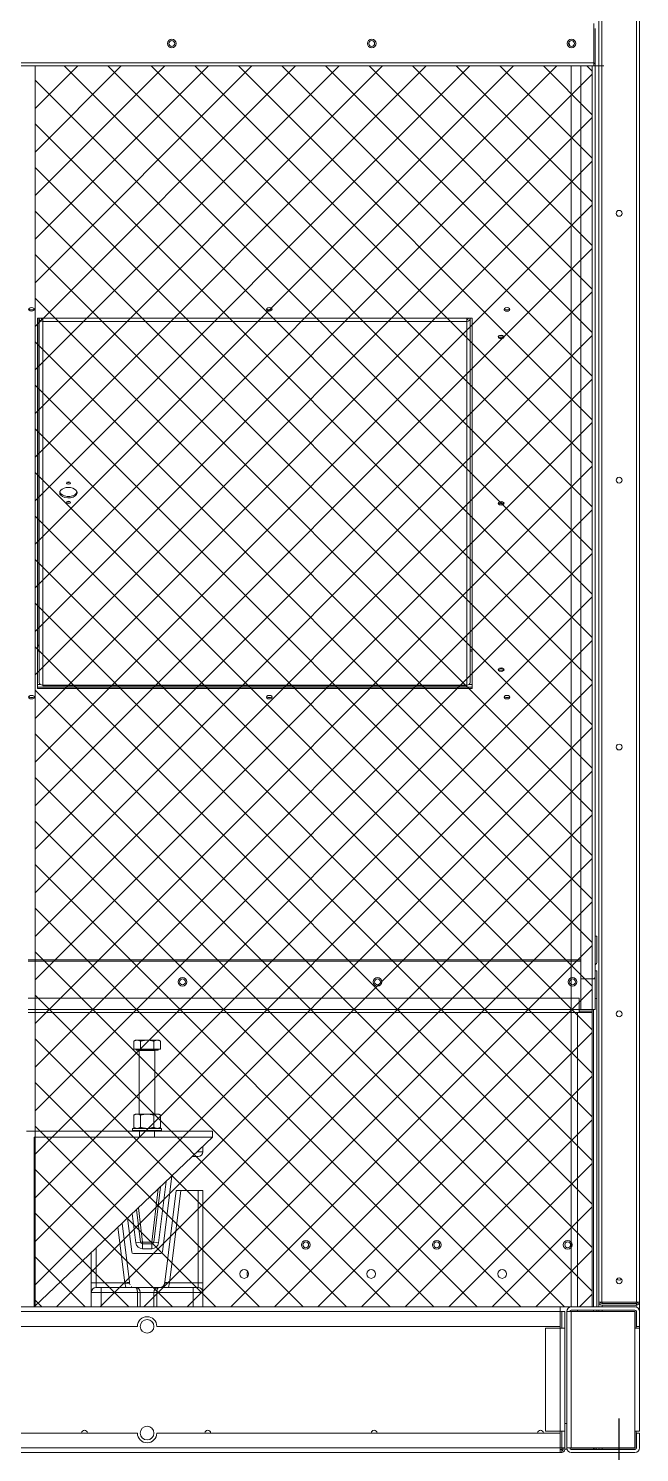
# Model space of a CAD drawing. Header units: millimetres. Extents: x 68455 to 97862, y 44247 to 65042.
# Drawn here: x 89606 to 90236, y 51829 to 53297 of the extents above; entities that cross this region are included whole.
import ezdxf

# ---------------------------------------------------------------- set-up
doc = ezdxf.new("R2010")
doc.units = ezdxf.units.MM
doc.linetypes.add('CENTERX2', pattern=[4, 2.5, -0.5, 0.5, -0.5])

# ---------------------------------------------------------------- blocks, each defined once
blk = doc.blocks.new('SJMO 125 _SIDE')
at = {"lineweight": 5}
h = blk.add_hatch(dxfattribs=at)
h.set_pattern_fill('ANSI37', scale=10)
h.set_pattern_definition([(45, (-527652.837, -381168.502), (-22.4506403, 22.4506403), []), (135, (-527652.837, -381168.502), (-22.4506403, -22.4506403), [])])
h.paths.add_polyline_path([(90187.3, 53258.4), (89613, 53258.4), (89613, 51979.4), (90187.3, 51979.4)])
at = {"color": 7, "lineweight": 20}
for p, q in [((90194, 54226.3), (90194, 51984.5)), ((90197.1, 54226.3), (90197.1, 51984.5)), ((90232.9, 51984.5), (90232.9, 54226.3)), ((90236, 51984.5), (90236, 54226.3)), ((88083.1, 53261.5), (90188.9, 53261.5)), ((88083.1, 53258.4), (90199.2, 53258.4)), ((90175.4, 53258.4), (90175.4, 52317.4)), ((90187.3, 53258.4), (90187.3, 52081)), ((90190.4, 52319.9), (90190.4, 53262.5)), ((88117.7, 51979.4), (90154.3, 51979.4)), ((88117.7, 51974.7), (90154.3, 51974.7)), ((89718.5, 51959.4), (88553.5, 51959.4)), ((88553.5, 51849.4), (89718.5, 51849.4)), ((90154.3, 51834.1), (88117.7, 51834.1)), ((90154.3, 51829.4), (88117.7, 51829.4))]:
    blk.add_line(p, q, dxfattribs=at)
at = {"color": 7, "lineweight": 20, "ltscale": 0.0225}
blk.add_line((90188.9, 53261.5), (90188.9, 53302), dxfattribs=at)
at = {"color": 7, "lineweight": 20, "ltscale": 0.018778}
blk.add_line((90190.4, 53296.9), (90190.4, 53263.1), dxfattribs=at)
at = {"color": 7, "lineweight": 20, "ltscale": 0.018973}
blk.add_line((90190.4, 53296.6), (90190.4, 53262.5), dxfattribs=at)
at = {"color": 7, "lineweight": 20, "ltscale": 0.001722}
for p, q in [((90188.9, 53258.4), (90188.9, 53261.5)), ((90190.4, 52317.4), (90187.3, 52317.4)), ((90173.8, 52285.8), (90173.8, 52282.7)), ((90190.4, 52285.8), (90187.3, 52285.8)), ((90197.1, 51984.5), (90194, 51984.5)), ((90232.9, 51984.5), (90236, 51984.5)), ((90155.9, 51832.5), (90155.9, 51829.4))]:
    blk.add_line(p, q, dxfattribs=at)
at = {"color": 7, "lineweight": 20, "ltscale": 3.6866e-05}
blk.add_line((90190.4, 53262.5), (90190.4, 53262.5), dxfattribs=at)
at = {"color": 7, "lineweight": 20, "ltscale": 0.248889}
for p, q in [((90063.4, 52998.4), (89615.4, 52998.4)), ((89615.4, 52618.1), (90063.4, 52618.1)), ((89615.4, 52616.8), (90063.4, 52616.8))]:
    blk.add_line(p, q, dxfattribs=at)
at = {"color": 7, "lineweight": 20, "ltscale": 0.211973}
for p, q in [((89615.4, 52616.8), (89615.4, 52998.4)), ((90063.4, 52998.4), (90063.4, 52616.8))]:
    blk.add_line(p, q, dxfattribs=at)
at = {"color": 7, "lineweight": 20, "ltscale": 0.209041}
blk.add_line((89615.4, 52998.4), (89615.4, 52622.1), dxfattribs=at)
at = {"color": 7, "lineweight": 20, "ltscale": 0.187062}
blk.add_line((89615.9, 52661.7), (89615.9, 52998.4), dxfattribs=at)
at = {"color": 7, "lineweight": 20, "ltscale": 0.00028598}
for p, q in [((89617.4, 52998.4), (89617.4, 52997.9)), ((89619.4, 52998.4), (89619.4, 52997.9)), ((90059.4, 52998.4), (90059.4, 52997.9)), ((90061.4, 52998.4), (90061.4, 52997.9))]:
    blk.add_line(p, q, dxfattribs=at)
at = {"color": 7, "lineweight": 20, "ltscale": 0.208295}
for p, q in [((89617.4, 52997.9), (89617.4, 52623)), ((89620.9, 52995.1), (89620.9, 52620.2)), ((90057.9, 52620.2), (90057.9, 52995.1)), ((90061.4, 52623), (90061.4, 52997.9))]:
    blk.add_line(p, q, dxfattribs=at)
at = {"color": 7, "lineweight": 20, "ltscale": 0.001839}
for p, q in [((89620.9, 52998.4), (89620.9, 52995.1)), ((90057.9, 52998.4), (90057.9, 52995.1))]:
    blk.add_line(p, q, dxfattribs=at)
at = {"color": 7, "lineweight": 20, "ltscale": 0.242778}
for p, q in [((90057.9, 52995.1), (89620.9, 52995.1)), ((89620.9, 52620.2), (90057.9, 52620.2)), ((89620.9, 52619.5), (90057.9, 52619.5))]:
    blk.add_line(p, q, dxfattribs=at)
at = {"color": 7, "lineweight": 20, "ltscale": 0.000951508}
blk.add_line((90057.9, 52996.7), (90057.9, 52998.4), dxfattribs=at)
at = {"color": 7, "lineweight": 20, "ltscale": 0.00027781}
blk.add_line((89615.9, 52661.7), (89615.4, 52661.7), dxfattribs=at)
at = {"color": 7, "lineweight": 20, "ltscale": 0.000959548}
blk.add_line((89617.2, 52661.2), (89615.4, 52661.2), dxfattribs=at)
at = {"color": 7, "lineweight": 20, "ltscale": 0.001111}
for p, q in [((89617.4, 52659.6), (89615.4, 52659.6)), ((89615.4, 52656.7), (89617.4, 52656.7)), ((89615.4, 52655.3), (89617.4, 52655.3)), ((90061.4, 52656.7), (90063.4, 52656.7)), ((90061.4, 52655.3), (90063.4, 52655.3)), ((90197.5, 51981.4), (90197.5, 51979.4)), ((90161, 51859.4), (90159, 51859.4)), ((90190, 51832.9), (90192, 51832.9))]:
    blk.add_line(p, q, dxfattribs=at)
at = {"color": 7, "lineweight": 20, "ltscale": 0.00172}
for p, q in [((89615.4, 52620.9), (89618.5, 52620.9)), ((90060.3, 52620.9), (90063.4, 52620.9))]:
    blk.add_line(p, q, dxfattribs=at)
at = {"color": 7, "lineweight": 20, "ltscale": 0.000391542}
for p, q in [((89620.9, 52619.5), (89620.9, 52620.2)), ((90057.9, 52619.5), (90057.9, 52620.2))]:
    blk.add_line(p, q, dxfattribs=at)
at = {"color": 7, "lineweight": 20, "ltscale": 0.000888889}
for p, q in [((90190.4, 52361.4), (90192, 52361.4)), ((90192, 52297.4), (90190.4, 52297.4)), ((90187.3, 52284.3), (90187.3, 52282.7)), ((90232.9, 51981.4), (90232.9, 51983)), ((90155.9, 51832.5), (90154.3, 51832.5))]:
    blk.add_line(p, q, dxfattribs=at)
at = {"color": 7, "lineweight": 20, "ltscale": 0.014722}
blk.add_line((90192, 52361.4), (90192, 52334.9), dxfattribs=at)
at = {"color": 7, "lineweight": 20, "ltscale": 0.316445}
for p, q in [((89605.8, 52337), (90175.4, 52337)), ((89605.8, 52335.8), (90175.4, 52335.8))]:
    blk.add_line(p, q, dxfattribs=at)
at = {"color": 7, "lineweight": 20, "ltscale": 0.009993}
blk.add_line((90190.4, 52335.8), (90190.4, 52317.8), dxfattribs=at)
at = {"color": 7, "lineweight": 20, "ltscale": 0.017557}
for p, q in [((90175.4, 52317.4), (90175.4, 52285.8)), ((90187.3, 52285.8), (90187.3, 52317.4)), ((90190.4, 52285.8), (90190.4, 52317.4))]:
    blk.add_line(p, q, dxfattribs=at)
at = {"color": 7, "lineweight": 20, "ltscale": 0.006611}
for p, q in [((90175.4, 52317.4), (90187.3, 52317.4)), ((90187.3, 52317.4), (90175.4, 52317.4)), ((90173.8, 52285.8), (90173.8, 52297.7)), ((90187.3, 52285.8), (90175.4, 52285.8))]:
    blk.add_line(p, q, dxfattribs=at)
at = {"color": 7, "lineweight": 20, "ltscale": 0.000171737}
blk.add_line((90188.8, 52317.4), (90188.8, 52317.7), dxfattribs=at)
at = {"color": 7, "lineweight": 20, "ltscale": 0.000772733}
blk.add_line((90190.4, 52317.8), (90189.1, 52317.8), dxfattribs=at)
at = {"color": 7, "lineweight": 20, "ltscale": 0.000888909}
blk.add_line((90192, 52325.9), (90190.4, 52325.9), dxfattribs=at)
at = {"color": 7, "lineweight": 20, "ltscale": 0.000148633}
blk.add_line((90190.4, 52319.9), (90190.4, 52319.6), dxfattribs=at)
at = {"color": 7, "lineweight": 20, "ltscale": 1.00808e-05}
blk.add_line((90190.4, 52319.6), (90190.4, 52319.6), dxfattribs=at)
at = {"color": 7, "lineweight": 20, "ltscale": 0.000227928}
blk.add_line((90190.4, 52317.8), (90190.4, 52317.4), dxfattribs=at)
at = {"color": 7, "lineweight": 20, "ltscale": 0.015833}
blk.add_line((90192, 52297.4), (90192, 52325.9), dxfattribs=at)
at = {"color": 7, "lineweight": 20, "ltscale": 0.315556}
for p, q in [((90173.8, 52297.7), (89605.8, 52297.7)), ((90173.8, 52285.8), (89605.8, 52285.8)), ((90173.8, 52282.7), (89605.8, 52282.7))]:
    blk.add_line(p, q, dxfattribs=at)
at = {"color": 7, "lineweight": 20, "ltscale": 0.176666}
blk.add_line((90192, 51979.4), (90192, 52297.4), dxfattribs=at)
at = {"color": 7, "lineweight": 20, "ltscale": 0.168514}
blk.add_line((90172, 52282.7), (90172, 51979.4), dxfattribs=at)
at = {"color": 7, "lineweight": 20, "ltscale": 0.0075}
for p, q in [((90187.3, 52285.8), (90173.8, 52285.8)), ((90173.8, 52284.3), (90187.3, 52284.3)), ((90187.3, 52282.7), (90173.8, 52282.7))]:
    blk.add_line(p, q, dxfattribs=at)
at = {"color": 7, "lineweight": 20, "ltscale": 0.000833333}
for p, q in [((90187.3, 52284.3), (90187.3, 52285.8)), ((90154.3, 51974.7), (90155.8, 51974.7)), ((90231.3, 51851.4), (90232.8, 51851.4)), ((90154.3, 51834.1), (90155.8, 51834.1)), ((90155.9, 51831), (90155.9, 51832.5)), ((90164.2, 51834.1), (90165.7, 51834.1)), ((90188.5, 51832.9), (90190, 51832.9)), ((90196, 51832.9), (90197.5, 51832.9))]:
    blk.add_line(p, q, dxfattribs=at)
at = {"color": 7, "lineweight": 20, "ltscale": 0.170236}
blk.add_line((90188.5, 51979.4), (90188.5, 52285.8), dxfattribs=at)
at = {"color": 7, "lineweight": 20, "ltscale": 0.001225}
for p, q in [((89716.6, 52254.4), (89714.7, 52253.3)), ((89740.5, 52254.4), (89742.4, 52253.3))]:
    blk.add_line(p, q, dxfattribs=at)
at = {"color": 7, "lineweight": 20, "ltscale": 0.004598}
for p, q in [((89714.7, 52245), (89714.7, 52253.3)), ((89721.6, 52245), (89721.6, 52253.3)), ((89735.5, 52245), (89735.5, 52253.3)), ((89742.4, 52245), (89742.4, 52253.3))]:
    blk.add_line(p, q, dxfattribs=at)
at = {"color": 7, "lineweight": 20, "ltscale": 0.003849}
for p, q in [((89714.7, 52245), (89721.6, 52245)), ((89735.5, 52245), (89742.4, 52245))]:
    blk.add_line(p, q, dxfattribs=at)
at = {"color": 7, "lineweight": 20, "ltscale": 0.012461}
blk.add_line((89716.6, 52254.4), (89739, 52254.4), dxfattribs=at)
at = {"color": 7, "lineweight": 20, "ltscale": 0.000444444}
for p, q in [((89717.3, 52244.2), (89717.3, 52245)), ((89739.8, 52244.2), (89739.8, 52245))]:
    blk.add_line(p, q, dxfattribs=at)
at = {"color": 7, "lineweight": 20, "ltscale": 0.006247}
for p, q in [((89728.5, 52244.2), (89717.3, 52244.2)), ((89739.8, 52244.2), (89728.5, 52244.2))]:
    blk.add_line(p, q, dxfattribs=at)
at = {"color": 7, "lineweight": 20, "ltscale": 0.004444}
for p, q in [((89728.5, 52243.6), (89720.5, 52243.6)), ((89736.5, 52243.6), (89728.5, 52243.6))]:
    blk.add_line(p, q, dxfattribs=at)
at = {"color": 7, "lineweight": 20, "ltscale": 0.036344}
for p, q in [((89720.5, 52243.6), (89720.5, 52178.2)), ((89736.5, 52243.6), (89736.5, 52178.2))]:
    blk.add_line(p, q, dxfattribs=at)
at = {"color": 7, "lineweight": 20, "ltscale": 0.007698}
blk.add_line((89721.6, 52245), (89735.5, 52245), dxfattribs=at)
at = {"color": 7, "lineweight": 20, "ltscale": 0.00081246}
blk.add_line((89739, 52254.4), (89740.5, 52254.4), dxfattribs=at)
at = {"color": 7, "lineweight": 20, "ltscale": 0.00121}
for p, q in [((89716.6, 52178.2), (89714.7, 52177.1)), ((89740.5, 52178.2), (89742.4, 52177.1)), ((89716.6, 52163.4), (89714.7, 52164.5)), ((89740.5, 52163.4), (89742.4, 52164.5))]:
    blk.add_line(p, q, dxfattribs=at)
at = {"color": 7, "lineweight": 20, "ltscale": 0.007012}
for p, q in [((89714.7, 52177.1), (89714.7, 52164.5)), ((89721.6, 52177.1), (89721.6, 52164.5)), ((89735.5, 52177.1), (89735.5, 52164.5)), ((89742.4, 52177.1), (89742.4, 52164.5))]:
    blk.add_line(p, q, dxfattribs=at)
at = {"color": 7, "lineweight": 20, "ltscale": 0.000814081}
blk.add_line((89716.6, 52178.2), (89718, 52178.2), dxfattribs=at)
at = {"color": 7, "lineweight": 20, "ltscale": 0.012486}
blk.add_line((89718, 52178.2), (89740.5, 52178.2), dxfattribs=at)
at = {"color": 0, "lineweight": 20}
for p, q in [((89796, 52160.4), (89604.3, 52160.4)), ((89796, 52154.4), (89796, 52160.4)), ((89676, 52154.4), (89612, 52154.4)), ((89612, 52154.4), (89612, 51979.4)), ((89796, 52154.4), (89612, 51979.4)), ((89796, 52154.4), (89781, 52154.4))]:
    blk.add_line(p, q, dxfattribs=at)
at = {"color": 7, "lineweight": 20, "ltscale": 0.008333}
for p, q in [((89713.5, 52163.4), (89728.5, 52163.4)), ((89713.5, 52161.3), (89728.5, 52161.3)), ((89728.5, 52163.4), (89743.5, 52163.4)), ((89728.5, 52161.3), (89743.5, 52161.3)), ((89671, 51979.4), (89671, 51994.4)), ((89681, 51979.4), (89681, 51994.4)), ((89718.5, 51979.4), (89718.5, 51994.4)), ((89721.5, 51979.4), (89721.5, 51994.4)), ((89735.5, 51979.4), (89735.5, 51994.4)), ((89738.5, 51979.4), (89738.5, 51994.4)), ((89776, 51979.4), (89776, 51994.4)), ((89786, 51979.4), (89786, 51994.4))]:
    blk.add_line(p, q, dxfattribs=at)
at = {"color": 7, "lineweight": 20, "ltscale": 0.001187}
for p, q in [((89713.5, 52163.4), (89713.5, 52161.3)), ((89743.5, 52163.4), (89743.5, 52161.3))]:
    blk.add_line(p, q, dxfattribs=at)
at = {"color": 7, "lineweight": 20, "ltscale": 0.000787795}
for p, q in [((89714.7, 52160.4), (89713.5, 52161.3)), ((89742.4, 52160.4), (89743.5, 52161.3))]:
    blk.add_line(p, q, dxfattribs=at)
at = {"color": 7, "lineweight": 20, "ltscale": 0.007708}
for p, q in [((89714.7, 52160.4), (89728.5, 52160.4)), ((89728.5, 52160.4), (89742.4, 52160.4))]:
    blk.add_line(p, q, dxfattribs=at)
at = {"color": 7, "lineweight": 20, "ltscale": 0.003333}
for p, q in [((89720.7, 52160.4), (89720.7, 52154.4)), ((89736.3, 52160.4), (89736.3, 52154.4))]:
    blk.add_line(p, q, dxfattribs=at)
at = {"color": 7, "lineweight": 20, "ltscale": 0.002778}
for p, q in [((89681, 52154.4), (89676, 52154.4)), ((89781, 52154.4), (89776, 52154.4)), ((89776, 52135.4), (89776, 52134.4)), ((89781, 52134.4), (89776, 52134.4)), ((89786, 52099.4), (89781, 52099.4)), ((89721.8, 52046.2), (89716.9, 52045.6)), ((89723.8, 52044.4), (89723.8, 52039.4)), ((89733.3, 52044.4), (89733.3, 52039.4)), ((89735.3, 52046.2), (89740.2, 52045.6)), ((89676, 52004.4), (89671, 52004.4)), ((89676, 51999.4), (89676, 52004.4)), ((89681, 51999.4), (89676, 51999.4)), ((89681, 51999.4), (89681, 51994.4)), ((89705.4, 52004.4), (89710.4, 52005)), ((89751.7, 52004.4), (89746.7, 52005)), ((89776, 51999.4), (89776, 51994.4)), ((89781, 51999.4), (89776, 51999.4)), ((89781, 52004.4), (89786, 52004.4)), ((89781, 52004.4), (89781, 51999.4))]:
    blk.add_line(p, q, dxfattribs=at)
at = {"color": 7, "lineweight": 20, "ltscale": 0.014295}
for p, q in [((89706.8, 52154.4), (89681, 52154.4)), ((89776, 52154.4), (89750.3, 52154.4))]:
    blk.add_line(p, q, dxfattribs=at)
at = {"color": 7, "lineweight": 20, "ltscale": 0.002205}
for p, q in [((89706.8, 52154.4), (89710.7, 52154.4)), ((89746.3, 52154.4), (89750.3, 52154.4))]:
    blk.add_line(p, q, dxfattribs=at)
at = {"color": 7, "lineweight": 20, "ltscale": 0.019777}
blk.add_line((89746.3, 52154.4), (89710.7, 52154.4), dxfattribs=at)
at = {"color": 7, "lineweight": 20, "ltscale": 0.005556}
for p, q in [((89786, 52144.9), (89786, 52139.4)), ((89786, 52139.4), (89780.3, 52139.4)), ((89681, 51994.4), (89671, 51994.4)), ((89786, 51994.4), (89776, 51994.4)), ((89786, 52004.4), (89786, 51994.4))]:
    blk.add_line(p, q, dxfattribs=at)
at = {"color": 7, "lineweight": 20, "ltscale": 0.008376}
blk.add_line((89776, 52134.4), (89775, 52134.4), dxfattribs=at)
at = {"color": 7, "lineweight": 20, "ltscale": 0.053282}
for p, q in [((89744.5, 52036.2), (89754.1, 52114.5)), ((89712.6, 52036.2), (89708.3, 52071))]:
    blk.add_line(p, q, dxfattribs=at)
at = {"color": 7, "lineweight": 20, "ltscale": 0.059604}
for p, q in [((89740, 52101.1), (89733.3, 52046.2)), ((89735.3, 52046.2), (89742.3, 52103.3)), ((89719.5, 52081.6), (89723.8, 52046.2)), ((89717.7, 52079.9), (89721.8, 52046.2))]:
    blk.add_line(p, q, dxfattribs=at)
at = {"color": 7, "lineweight": 20, "ltscale": 0.058129}
for p, q in [((89740.2, 52045.6), (89748, 52108.7)), ((89713.2, 52075.6), (89716.9, 52045.6))]:
    blk.add_line(p, q, dxfattribs=at)
at = {"color": 7, "lineweight": 20, "ltscale": 0.052833}
for p, q in [((89746.7, 52005), (89758.3, 52099.4)), ((89710.4, 52005), (89702.9, 52065.8))]:
    blk.add_line(p, q, dxfattribs=at)
at = {"color": 7, "lineweight": 20, "ltscale": 0.053174}
for p, q in [((89751.7, 52004.4), (89763.4, 52099.4)), ((89705.4, 52004.4), (89698.4, 52061.5))]:
    blk.add_line(p, q, dxfattribs=at)
at = {"color": 7, "lineweight": 20, "ltscale": 0.002799}
blk.add_line((89758.3, 52099.4), (89763.4, 52099.4), dxfattribs=at)
at = {"color": 7, "lineweight": 20, "ltscale": 0.009824}
blk.add_line((89781, 52099.4), (89763.4, 52099.4), dxfattribs=at)
at = {"color": 7, "lineweight": 20, "ltscale": 0.052778}
for p, q in [((89781, 52004.4), (89781, 52099.4)), ((89786, 52004.4), (89786, 52099.4)), ((89676, 52040.3), (89676, 52004.4)), ((89671, 52035.5), (89671, 52004.4))]:
    blk.add_line(p, q, dxfattribs=at)
at = {"color": 7, "lineweight": 20, "ltscale": 0.000975701}
for p, q in [((89723.8, 52046.2), (89723.8, 52044.4)), ((89733.3, 52046.2), (89733.3, 52044.4))]:
    blk.add_line(p, q, dxfattribs=at)
at = {"color": 7, "lineweight": 20, "ltscale": 0.005249}
for p, q in [((89723.8, 52046.2), (89733.3, 52046.2)), ((89733.3, 52044.4), (89723.8, 52044.4)), ((89733.3, 52039.4), (89723.8, 52039.4))]:
    blk.add_line(p, q, dxfattribs=at)
at = {"color": 7, "lineweight": 20, "ltscale": 0.015502}
blk.add_line((89742.5, 52034.4), (89714.6, 52034.4), dxfattribs=at)
at = {"color": 7, "lineweight": 20, "ltscale": 0.005554}
blk.add_line((89671, 51994.4), (89671, 52004.4), dxfattribs=at)
at = {"color": 7, "lineweight": 20, "ltscale": 0.016305}
for p, q in [((89676, 52004.4), (89705.4, 52004.4)), ((89751.7, 52004.4), (89781, 52004.4))]:
    blk.add_line(p, q, dxfattribs=at)
at = {"color": 7, "lineweight": 20, "ltscale": 0.019722}
for p, q in [((89681, 51999.4), (89716.5, 51999.4)), ((89776, 51999.4), (89740.5, 51999.4))]:
    blk.add_line(p, q, dxfattribs=at)
at = {"color": 7, "lineweight": 20, "ltscale": 0.020833}
for p, q in [((89681, 51994.4), (89718.5, 51994.4)), ((89776, 51994.4), (89738.5, 51994.4))]:
    blk.add_line(p, q, dxfattribs=at)
at = {"color": 7, "lineweight": 20, "ltscale": 0.00286}
for p, q in [((89705.4, 52004.4), (89706.6, 51999.4)), ((89751.7, 52004.4), (89750.5, 51999.4))]:
    blk.add_line(p, q, dxfattribs=at)
at = {"color": 7, "lineweight": 20, "ltscale": 0.002757}
blk.add_line((89710.5, 52003.8), (89705.5, 52003.8), dxfattribs=at)
at = {"color": 7, "lineweight": 20, "ltscale": 0.000682136}
for p, q in [((89710.4, 52005), (89710.5, 52003.8)), ((89746.7, 52005), (89746.6, 52003.8))]:
    blk.add_line(p, q, dxfattribs=at)
at = {"color": 7, "lineweight": 20, "ltscale": 3.09685e-05}
blk.add_line((89712.2, 52000.6), (89712.3, 52000.6), dxfattribs=at)
at = {"color": 7, "lineweight": 20, "ltscale": 7.47435e-06}
blk.add_line((89715.5, 51999.4), (89715.5, 51999.4), dxfattribs=at)
at = {"color": 7, "lineweight": 20, "ltscale": 0.013331}
blk.add_line((89740.5, 51999.4), (89716.5, 51999.4), dxfattribs=at)
at = {"color": 7, "lineweight": 20, "ltscale": 0.001667}
for p, q in [((89721.5, 51994.4), (89718.5, 51994.4)), ((89738.5, 51994.4), (89735.5, 51994.4))]:
    blk.add_line(p, q, dxfattribs=at)
at = {"color": 7, "lineweight": 20, "ltscale": 0.007778}
blk.add_line((89735.5, 51994.4), (89721.5, 51994.4), dxfattribs=at)
at = {"color": 7, "lineweight": 20, "ltscale": 0.002611}
for p, q in [((90154.3, 51974.7), (90154.3, 51979.4)), ((90165.7, 51974.7), (90161, 51974.7)), ((90154.3, 51957.4), (90159, 51957.4)), ((90236, 51957.4), (90231.3, 51957.4)), ((90154.3, 51851.4), (90159, 51851.4)), ((90236, 51851.4), (90231.3, 51851.4)), ((90154.3, 51834.1), (90154.3, 51829.4)), ((90165.7, 51834.1), (90161, 51834.1))]:
    blk.add_line(p, q, dxfattribs=at)
at = {"color": 7, "lineweight": 20, "ltscale": 0.036444}
for p, q in [((90231.3, 51979.4), (90165.7, 51979.4)), ((90231.3, 51976.2), (90165.7, 51976.2)), ((90231.3, 51974.7), (90165.7, 51974.7)), ((90165.7, 51834.1), (90231.3, 51834.1)), ((90231.3, 51834.1), (90165.7, 51834.1)), ((90231.3, 51832.6), (90165.7, 51832.6)), ((90231.3, 51829.4), (90165.7, 51829.4))]:
    blk.add_line(p, q, dxfattribs=at)
at = {"color": 7, "lineweight": 20, "ltscale": 0.002833}
for p, q in [((90194, 51984.5), (90194, 51979.4)), ((90194, 51979.4), (90194, 51984.5))]:
    blk.add_line(p, q, dxfattribs=at)
at = {"color": 7, "lineweight": 20, "ltscale": 0.019889}
for p, q in [((90232.9, 51984.5), (90197.1, 51984.5)), ((90197.1, 51983), (90232.9, 51983)), ((90197.1, 51981.4), (90232.9, 51981.4))]:
    blk.add_line(p, q, dxfattribs=at)
at = {"color": 7, "lineweight": 20, "ltscale": 0.000832888}
for p, q in [((90197.5, 51984.5), (90197.5, 51983)), ((90232.5, 51983), (90232.5, 51984.5))]:
    blk.add_line(p, q, dxfattribs=at)
at = {"color": 7, "lineweight": 20, "ltscale": 0.001198}
blk.add_line((90232.5, 51979.2), (90232.5, 51981.4), dxfattribs=at)
at = {"color": 7, "lineweight": 20, "ltscale": 0.005382}
blk.add_line((90236, 51974.8), (90236, 51984.5), dxfattribs=at)
at = {"color": 7, "lineweight": 20, "ltscale": 0.009611}
for p, q in [((90154.3, 51957.4), (90154.3, 51974.7)), ((90155.8, 51974.7), (90155.8, 51957.4)), ((90159, 51957.4), (90159, 51974.7)), ((90231.3, 51974.7), (90231.3, 51957.4)), ((90231.3, 51974.7), (90231.3, 51957.4)), ((90154.3, 51834.1), (90154.3, 51851.4)), ((90155.8, 51851.4), (90155.8, 51834.1)), ((90159, 51834.1), (90159, 51851.4)), ((90231.3, 51851.4), (90231.3, 51834.1)), ((90231.3, 51851.4), (90231.3, 51834.1))]:
    blk.add_line(p, q, dxfattribs=at)
at = {"color": 7, "lineweight": 20, "ltscale": 0.0085}
for p, q in [((90154.3, 51959.4), (90154.3, 51974.7)), ((90232.8, 51974.7), (90232.8, 51959.4)), ((90236, 51974.7), (90236, 51959.4)), ((90154.3, 51957.4), (90139, 51957.4)), ((90139, 51851.4), (90154.3, 51851.4)), ((90154.3, 51834.1), (90154.3, 51849.4)), ((90232.8, 51849.4), (90232.8, 51834.1)), ((90236, 51849.4), (90236, 51834.1))]:
    blk.add_line(p, q, dxfattribs=at)
at = {"color": 7, "lineweight": 20, "ltscale": 0.001778}
for p, q in [((90159, 51974.7), (90155.8, 51974.7)), ((90236, 51959.4), (90232.8, 51959.4)), ((90236, 51851.4), (90232.8, 51851.4)), ((90232.8, 51849.4), (90236, 51849.4)), ((90155.8, 51834.1), (90159, 51834.1))]:
    blk.add_line(p, q, dxfattribs=at)
at = {"color": 7, "lineweight": 20, "ltscale": 0.078111}
for p, q in [((90161, 51834.1), (90161, 51974.7)), ((90165.7, 51834.1), (90165.7, 51974.7))]:
    blk.add_line(p, q, dxfattribs=at)
at = {"color": 7, "lineweight": 20, "ltscale": 0.000834307}
for p, q in [((90172, 51976.2), (90172, 51974.7)), ((90188.5, 51974.7), (90188.5, 51976.2)), ((90192, 51974.7), (90192, 51976.2)), ((90194, 51974.7), (90194, 51976.2))]:
    blk.add_line(p, q, dxfattribs=at)
at = {"color": 7, "lineweight": 20, "ltscale": 0.000833331}
blk.add_line((90197.5, 51974.7), (90197.5, 51976.2), dxfattribs=at)
at = {"color": 7, "lineweight": 20, "ltscale": 0.010111}
for p, q in [((90232.5, 51975.6), (90232.5, 51957.4)), ((90232.5, 51851.4), (90232.5, 51833.2)), ((90232.5, 51851.4), (90232.5, 51833.2))]:
    blk.add_line(p, q, dxfattribs=at)
at = {"color": 7, "lineweight": 20, "ltscale": 0.231}
for p, q in [((90154.3, 51959.4), (89738.5, 51959.4)), ((89738.5, 51849.4), (90154.3, 51849.4))]:
    blk.add_line(p, q, dxfattribs=at)
at = {"color": 7, "lineweight": 20, "ltscale": 0.058889}
for p, q in [((90139, 51957.4), (90139, 51851.4)), ((90154.3, 51957.4), (90154.3, 51851.4)), ((90159, 51957.4), (90159, 51851.4)), ((90231.3, 51851.4), (90231.3, 51957.4)), ((90236, 51851.4), (90236, 51957.4)), ((90236, 51851.4), (90236, 51957.4))]:
    blk.add_line(p, q, dxfattribs=at)
at = {"color": 7, "lineweight": 20, "ltscale": 0.00111}
blk.add_line((90236, 51959.4), (90236, 51957.4), dxfattribs=at)
blk.add_line((90236, 51959.4), (90236, 51957.4), dxfattribs=at)
at = {"color": 1, "linetype": 'CENTERX2', "ltscale": 50}
blk.add_line((90215, 51784.4), (90215, 51864.4), dxfattribs=at)
at = {"color": 7, "lineweight": 20, "ltscale": 0.000889832}
blk.add_line((90155.9, 51834.1), (90155.9, 51832.5), dxfattribs=at)
at = {"color": 7, "lineweight": 20, "ltscale": 0.000888918}
blk.add_line((90155.9, 51832.5), (90155.9, 51834.1), dxfattribs=at)
at = {"color": 7, "lineweight": 20, "ltscale": 0.000833335}
blk.add_line((90155.9, 51832.9), (90157.4, 51832.9), dxfattribs=at)
at = {"color": 7, "lineweight": 20, "ltscale": 0.00088892}
blk.add_line((90157.4, 51834.1), (90157.4, 51832.5), dxfattribs=at)
at = {"color": 7, "lineweight": 20, "ltscale": 0.000888893}
for p, q in [((90159, 51834.1), (90159, 51832.5)), ((90155.9, 51829.4), (90154.3, 51829.4))]:
    blk.add_line(p, q, dxfattribs=at)
at = {"color": 7, "lineweight": 20, "ltscale": 0.001199}
blk.add_line((90159, 51832.9), (90161.2, 51832.9), dxfattribs=at)
at = {"color": 7, "lineweight": 20, "ltscale": 0.013167}
blk.add_line((90164.8, 51832.9), (90188.5, 51832.9), dxfattribs=at)
at = {"color": 7, "lineweight": 20, "ltscale": 0.000667661}
blk.add_line((90188.5, 51832.9), (90188.5, 51834.1), dxfattribs=at)
at = {"color": 7, "lineweight": 20, "ltscale": 0.000666669}
blk.add_line((90188.5, 51834.1), (90188.5, 51832.9), dxfattribs=at)
at = {"color": 7, "lineweight": 20, "ltscale": 0.000166667}
blk.add_line((90188.5, 51832.6), (90188.5, 51832.9), dxfattribs=at)
at = {"color": 7, "lineweight": 20, "ltscale": 0.00066667}
for p, q in [((90190, 51834.1), (90190, 51832.9)), ((90194, 51832.9), (90194, 51834.1))]:
    blk.add_line(p, q, dxfattribs=at)
at = {"color": 7, "lineweight": 20, "ltscale": 0.000667646}
blk.add_line((90192, 51832.9), (90192, 51834.1), dxfattribs=at)
at = {"color": 7, "lineweight": 20, "ltscale": 0.001944}
blk.add_line((90197.5, 51832.9), (90194, 51832.9), dxfattribs=at)
at = {"color": 7, "lineweight": 20, "ltscale": 0.000667644}
blk.add_line((90197.5, 51832.9), (90197.5, 51834.1), dxfattribs=at)
at = {"color": 7, "lineweight": 20, "ltscale": 0.019278}
for p, q in [((90232.2, 51832.9), (90197.5, 51832.9)), ((90197.5, 51832.9), (90232.2, 51832.9))]:
    blk.add_line(p, q, dxfattribs=at)
at = {"color": 0, "lineweight": 20}
for points in [[(88083.1, 53258.4), (90165.7, 53258.4), (90165.7, 51979.4), (88083.1, 51979.4)], [(89613, 53258.4), (90187.3, 53258.4), (90187.3, 51979.4), (89613, 51979.4)]]:
    blk.add_lwpolyline(points, close=True, dxfattribs=at)
at = {"color": 7, "lineweight": 20}
for centre, radius in [((89754, 53281.4), 4.5), ((89960, 53281.4), 4.5), ((90166, 53281.4), 4.5), ((89754, 53281.4), 3), ((89960, 53281.4), 3), ((90166, 53281.4), 3), ((90215, 53106.4), 3), ((90215, 52831.4), 3), ((90215, 52556.4), 3), ((89765, 52314.4), 4.5), ((89765, 52314.4), 3), ((89966, 52314.4), 4.5), ((89966, 52314.4), 3), ((90167, 52314.4), 4.5), ((90167, 52314.4), 3), ((90215, 52281.4), 3), ((89892, 52043.4), 4.5), ((89892, 52043.4), 3), ((90027, 52043.4), 4.5), ((90027, 52043.4), 3), ((90162, 52043.4), 4.5), ((90162, 52043.4), 3), ((89828.5, 52013.4), 4.5), ((89959.5, 52013.4), 4.5), ((90094.5, 52013.4), 4.5), ((90215, 52006.4), 3), ((89728.5, 51959.4), 7), ((89728.5, 51849.4), 7)]:
    blk.add_circle(centre, radius, dxfattribs=at)
for centre, radius, start, end in [((90187.3, 53263.1), 3.1, 301.0729, 0), ((90188.5, 52334.9), 3.5, 302.8783, 0), ((89719.9, 52243.6), 0.6, 0, 90), ((89737.1, 52243.6), 0.6, 90, 180), ((90188.5, 52144.9), 3.5, 359.8264, 0), ((89781, 52139.4), 5, 270, 0), ((89723.8, 52046.4), 7, 187, 270), ((89723.8, 52046.4), 2, 187, 270), ((89733.3, 52046.4), 2, 270, 353), ((89733.3, 52046.4), 7, 270, 353), ((89714.6, 52036.4), 2, 187, 270), ((89742.5, 52036.4), 2, 270, 353), ((90188.5, 52025.9), 3.5, 0, 1.1055), ((89834.5, 52013.4), 3, 133.4326, 226.5674), ((89676, 51994.4), 5, 90, 180), ((89715.4, 52004.4), 4.97, 189.5376, 207.8079), ((89715.5, 52004.6), 5.19, 266.0466, 269.6153), ((89716.5, 51994.4), 5, 0, 90), ((89740.5, 51994.4), 5, 90, 180), ((89741.6, 52004.4), 5, 270.1925, 332.2505), ((89741.6, 52004.4), 4.97, 332.1984, 350.4499), ((89741.5, 52004.4), 5.08, 332.5082, 341.5499), ((89741.6, 52004.4), 5, 341.2438, 352.9996), ((89781, 51994.4), 5, 0, 90), ((90215, 52009.9), 3, 215.6858, 324.3185), ((90165.7, 51974.7), 4.7, 90, 180), ((90188.5, 51990.9), 3.5, 359.6762, 0), ((90197.1, 51984.5), 3.1, 180, 270), ((90197.1, 51984.5), 1.5, 180, 270), ((90231.3, 51974.7), 4.7, 0, 90), ((90232.9, 51984.5), 3.1, 270, 0), ((90232.9, 51984.5), 1.5, 270, 0), ((89728.5, 51959.4), 10, 0, 180), ((90165.7, 51974.7), 1.5, 90, 180), ((90231.3, 51974.7), 1.5, 0, 90), ((89664, 51849.4), 3, 0.001, 179.999), ((89728.5, 51849.4), 10, 180, 0), ((89791, 51849.4), 3, 0.0018, 179.9982), ((89962.5, 51849.4), 3, 0.0014, 179.9986), ((90134, 51849.4), 3, 0.001, 179.9989), ((90155.9, 51832.5), 1.5, 270, 0), ((90155.9, 51832.5), 3.1, 270, 0), ((90165.7, 51834.1), 4.7, 180, 270), ((90165.7, 51834.1), 1.5, 180, 270), ((90197.5, 51832.9), 3.5, 180, 184.9171), ((90197.5, 51832.9), 1.5, 180, 191.537), ((90231.3, 51834.1), 1.5, 270, 0), ((90231.3, 51834.1), 4.7, 270, 0), ((89685.9, 51832.5), 3.1, 270, 270.342), ((89695.7, 51834.1), 4.7, 269.7193, 270), ((89761.3, 51834.1), 4.7, 270, 270.2807), ((89771.1, 51832.5), 3.1, 269.658, 270), ((90197.5, 51832.9), 3.5, 269.0987, 270)]:
    blk.add_arc(centre, radius, start, end, dxfattribs=at)
for centre, major_axis, ratio, start_param, end_param in [((90187.3, 53296.6), (3.1, 0), 0.798636, 6.283185, 6.304947), ((90160.9, 53280.9), (3, 0), 0.601815, 0.000029, 0.747194), ((90160.9, 53282.2), (3, 0), 0.601815, 5.503559, 5.92147), ((90160.9, 53280.9), (3, 0), 0.601815, 5.687848, 6.283214), ((90187.3, 53262.5), (3.1, 0), 0.798636, 5.254714, 6.283185), ((89609.4, 53007.4), (3, 0), 0.601815, 0.000029, 3.141622), ((89609.4, 53007.4), (3, 0), 0.601815, 3.141622, 5.212389), ((89609.4, 53008.7), (3, 0), 0.601815, 3.503307, 5.212389), ((89609.4, 53008.7), (3, 0), 0.601815, 5.212389, 5.92147), ((89609.4, 53007.4), (3, 0), 0.601815, 5.212389, 6.283214), ((89854.4, 53007.4), (3, 0), 0.601815, 0.000029, 3.141622), ((89854.4, 53007.4), (3, 0), 0.601815, 3.141622, 5.212389), ((89854.4, 53008.7), (3, 0), 0.601815, 3.503307, 5.212389), ((89854.4, 53008.7), (3, 0), 0.601815, 5.212389, 5.92147), ((89854.4, 53007.4), (3, 0), 0.601815, 5.212389, 6.283214), ((90099.4, 53007.4), (3, 0), 0.601815, 2.070796, 3.141622), ((90099.4, 53007.4), (3, 0), 0.601815, 3.141622, 6.283214), ((90099.4, 53008.7), (3, 0), 0.601815, 3.503307, 5.92147), ((90099.4, 53007.4), (3, 0), 0.601815, 0.000029, 2.070796), ((89620.9, 52997.9), (-3.5, 0), 0.798636, 6.283185, 7.853982), ((89620.9, 52997.9), (-1.5, 0), 0.798636, 6.283185, 7.853982), ((90057.9, 52997.9), (1.5, 0), 0.798636, 4.712389, 6.283185), ((90057.9, 52997.9), (3.5, 0), 0.798636, 4.712389, 6.283185), ((90093.4, 52979.1), (3, 0), 0.601815, 2.070796, 3.141622), ((90093.4, 52979.1), (3, 0), 0.601815, 3.141622, 6.283214), ((90093.4, 52980.4), (3, 0), 0.601815, 3.503307, 5.92147), ((90093.4, 52980.4), (-3, 0), 0.601815, 0.361715, 1.070796), ((90093.4, 52982), (-3, 0), 0.601815, 0.921032, 1.070796), ((90093.4, 52979.1), (3, 0), 0.601815, 0.000029, 2.070796), ((90093.4, 52982), (-3, 0), 0.601815, 1.070796, 2.22056), ((90093.4, 52980.4), (-3, 0), 0.601815, 1.070796, 2.779878), ((89647.4, 52818.5), (9, 0), 0.601815, 0.000029, 3.141622), ((89647.4, 52818.5), (9, 0), 0.601815, 3.141622, 3.641593), ((89647.4, 52820.1), (9, 0), 0.601815, 3.289581, 3.641593), ((89647.4, 52820.1), (9, 0), 0.601815, 3.641593, 6.135196), ((89647.4, 52818.5), (9, 0), 0.601815, 3.641593, 6.283214), ((89647.4, 52828.4), (2, 0), 0.601815, 0, 3.141593), ((89647.4, 52828.4), (2, 0), 0.601815, 3.141593, 6.283185), ((89647.4, 52830), (2, 0), 0.601815, 3.867109, 5.557669), ((89647.4, 52808.5), (2, 0), 0.601815, 0, 3.141593), ((89647.4, 52808.5), (2, 0), 0.601815, 3.141593, 6.283185), ((89647.4, 52810.1), (2, 0), 0.601815, 3.867109, 5.557669), ((90093.4, 52807.6), (3, 0), 0.601815, 0.000029, 3.141622), ((90093.4, 52807.6), (3, 0), 0.601815, 3.141622, 5.212389), ((90093.4, 52808.9), (3, 0), 0.601815, 3.503307, 5.212389), ((90093.4, 52808.9), (-3, 0), 0.601815, 0.361715, 2.779878), ((90093.4, 52810.5), (-3, 0), 0.601815, 0.921032, 2.22056), ((90093.4, 52808.9), (3, 0), 0.601815, 5.212389, 5.92147), ((90093.4, 52807.6), (3, 0), 0.601815, 5.212389, 6.283214), ((89615.9, 52660.5), (1.5, 0), 0.798636, 0.00804, 1.570796), ((90093.4, 52636.1), (3, 0), 0.601815, 0.000029, 3.141622), ((90093.4, 52636.1), (3, 0), 0.601815, 3.141622, 5.212389), ((90093.4, 52637.4), (3, 0), 0.601815, 3.503307, 5.212389), ((90093.4, 52637.4), (-3, 0), 0.601815, 0.361715, 2.779878), ((90093.4, 52639), (-3, 0), 0.601815, 0.921032, 2.22056), ((90093.4, 52637.4), (3, 0), 0.601815, 5.212389, 5.92147), ((90093.4, 52636.1), (3, 0), 0.601815, 5.212389, 6.283214), ((89620.9, 52623), (-3.5, 0), 0.798636, 6.283185, 7.853982), ((90057.9, 52623), (3.5, 0), 0.798636, 4.712389, 6.283185), ((89609.4, 52607.8), (3, 0), 0.601815, 0.000029, 3.141622), ((89609.4, 52607.8), (3, 0), 0.601815, 3.141622, 5.212389), ((89609.4, 52609.1), (3, 0), 0.601815, 3.503307, 5.212389), ((89609.4, 52609.1), (3, 0), 0.601815, 5.212389, 5.92147), ((89609.4, 52607.8), (3, 0), 0.601815, 5.212389, 6.283214), ((89854.4, 52607.8), (3, 0), 0.601815, 0.000029, 3.141622), ((89854.4, 52607.8), (3, 0), 0.601815, 3.141622, 5.212389), ((89854.4, 52609.1), (3, 0), 0.601815, 3.503307, 5.212389), ((89854.4, 52609.1), (3, 0), 0.601815, 5.212389, 5.92147), ((89854.4, 52607.8), (3, 0), 0.601815, 5.212389, 6.283214), ((90099.4, 52607.8), (3, 0), 0.601815, 0.000029, 3.141622), ((90099.4, 52607.8), (3, 0), 0.601815, 3.141622, 5.212389), ((90099.4, 52609.1), (3, 0), 0.601815, 3.503307, 5.212389), ((90099.4, 52609.1), (3, 0), 0.601815, 5.212389, 5.92147), ((90099.4, 52607.8), (3, 0), 0.601815, 5.212389, 6.283214), ((90187.3, 52319.9), (3.1, 0), 0.798636, 4.712389, 6.283185), ((90188.5, 52060.9), (-3.5, 0), 0.999986, 3.141593, 3.14573), ((89723.8, 52046.4), (-1.99, -0.24), 0.120974, 0, 1.555944), ((89733.3, 52046.4), (-1.99, 0.24), 0.120974, 1.585649, 3.141593)]:
    blk.add_ellipse(centre, major_axis=major_axis, ratio=ratio, start_param=start_param, end_param=end_param, dxfattribs=at)
for points, knots in [([(89714.7, 52253.3), (89715.1, 52253.5), (89715.5, 52253.7), (89715.9, 52253.9), (89716.9, 52254.3), (89717.8, 52254.4), (89718.3, 52254.4), (89719.3, 52254.3), (89720.3, 52254), (89720.7, 52253.8), (89721.1, 52253.6), (89721.6, 52253.3)], [0, 0, 0, 0, 0, 0, 26.963125, 26.963125, 26.963125, 75.302663, 75.302663, 75.302663, 105.831977, 105.831977, 105.831977, 105.831977, 105.831977, 105.831977]), ([(89721.6, 52253.3), (89722.5, 52253.5), (89723.2, 52253.7), (89724, 52253.9), (89726, 52254.3), (89727.8, 52254.4), (89728.9, 52254.4), (89730.8, 52254.3), (89732.8, 52254), (89733.6, 52253.8), (89734.5, 52253.6), (89735.5, 52253.3)], [0, 0, 0, 0, 0, 0, 26.963125, 26.963125, 26.963125, 75.302663, 75.302663, 75.302663, 105.831977, 105.831977, 105.831977, 105.831977, 105.831977, 105.831977]), ([(89739.1, 52254.4), (89738.6, 52254.4), (89738.2, 52254.4), (89737.8, 52254.3), (89737.1, 52254.1), (89736.3, 52253.8), (89736.1, 52253.6), (89735.8, 52253.5), (89735.5, 52253.3)], [0, 0, 0, 0, 0, 0, 36.033673, 36.033673, 36.033673, 55.281615, 55.281615, 55.281615, 55.281615, 55.281615, 55.281615]), ([(89739.1, 52254.4), (89739.5, 52254.4), (89739.9, 52254.3), (89740.3, 52254.2), (89740.9, 52254), (89741.6, 52253.7), (89741.9, 52253.6), (89742.1, 52253.5), (89742.4, 52253.3)], [0, 0, 0, 0, 0, 0, 33.792125, 33.792125, 33.792125, 50.525784, 50.525784, 50.525784, 50.525784, 50.525784, 50.525784]), ([(89718, 52178.2), (89717.6, 52178.2), (89717.2, 52178.1), (89716.8, 52178), (89716.2, 52177.8), (89715.4, 52177.5), (89715.2, 52177.4), (89715, 52177.3), (89714.7, 52177.1)], [0, 0, 0, 0, 0, 0, 33.583781, 33.583781, 33.583781, 50.525587, 50.525587, 50.525587, 50.525587, 50.525587, 50.525587]), ([(89718, 52178.2), (89718.4, 52178.2), (89718.9, 52178.2), (89719.3, 52178.1), (89720, 52177.9), (89720.7, 52177.6), (89721, 52177.4), (89721.3, 52177.3), (89721.6, 52177.1)], [0, 0, 0, 0, 0, 0, 35.8928, 35.8928, 35.8928, 55.281458, 55.281458, 55.281458, 55.281458, 55.281458, 55.281458]), ([(89735.5, 52177.1), (89734.5, 52177.4), (89733.5, 52177.6), (89732.7, 52177.8), (89730.8, 52178.1), (89729, 52178.2), (89728, 52178.2), (89726.3, 52178.1), (89724.4, 52177.8), (89723.5, 52177.6), (89722.6, 52177.4), (89721.6, 52177.1)], [0, 0, 0, 0, 0, 0, 32.175604, 32.175604, 32.175604, 73.940028, 73.940028, 73.940028, 105.82029, 105.82029, 105.82029, 105.82029, 105.82029, 105.82029]), ([(89742.4, 52177.1), (89741.9, 52177.4), (89741.4, 52177.6), (89741, 52177.8), (89740.1, 52178.1), (89739.2, 52178.2), (89738.7, 52178.2), (89737.8, 52178.1), (89736.9, 52177.8), (89736.4, 52177.6), (89736, 52177.4), (89735.5, 52177.1)], [0, 0, 0, 0, 0, 0, 32.175604, 32.175604, 32.175604, 73.940028, 73.940028, 73.940028, 105.82029, 105.82029, 105.82029, 105.82029, 105.82029, 105.82029]), ([(89718, 52163.4), (89717.6, 52163.4), (89717.2, 52163.5), (89716.8, 52163.6), (89716.2, 52163.8), (89715.4, 52164.1), (89715.2, 52164.2), (89715, 52164.3), (89714.7, 52164.5)], [0, 0, 0, 0, 0, 0, 33.583781, 33.583781, 33.583781, 50.525587, 50.525587, 50.525587, 50.525587, 50.525587, 50.525587]), ([(89718, 52163.4), (89718.4, 52163.4), (89718.9, 52163.4), (89719.3, 52163.5), (89720, 52163.7), (89720.7, 52164), (89721, 52164.2), (89721.3, 52164.3), (89721.6, 52164.5)], [0, 0, 0, 0, 0, 0, 35.8928, 35.8928, 35.8928, 55.281458, 55.281458, 55.281458, 55.281458, 55.281458, 55.281458]), ([(89735.5, 52164.5), (89734.5, 52164.2), (89733.5, 52164), (89732.7, 52163.8), (89730.8, 52163.5), (89729, 52163.4), (89728, 52163.4), (89726.3, 52163.5), (89724.4, 52163.8), (89723.5, 52164), (89722.6, 52164.2), (89721.6, 52164.5)], [0, 0, 0, 0, 0, 0, 32.175604, 32.175604, 32.175604, 73.940028, 73.940028, 73.940028, 105.82029, 105.82029, 105.82029, 105.82029, 105.82029, 105.82029]), ([(89742.4, 52164.5), (89741.9, 52164.2), (89741.4, 52164), (89741, 52163.8), (89740.1, 52163.5), (89739.2, 52163.4), (89738.7, 52163.4), (89737.8, 52163.5), (89736.9, 52163.8), (89736.4, 52164), (89736, 52164.2), (89735.5, 52164.5)], [0, 0, 0, 0, 0, 0, 32.175604, 32.175604, 32.175604, 73.940028, 73.940028, 73.940028, 105.82029, 105.82029, 105.82029, 105.82029, 105.82029, 105.82029]), ([(89716.5, 51999.4), (89716.8, 51999.4), (89717, 51999.3), (89717.3, 51999.1), (89717.7, 51998.6), (89718.1, 51997.7), (89718.2, 51997.2), (89718.4, 51996.3), (89718.5, 51995.4), (89718.5, 51995.1), (89718.5, 51994.7), (89718.5, 51994.4)], [0, 0, 0, 0, 0, 0, 4.851619, 4.851619, 4.851619, 10.10657, 10.10657, 10.10657, 12.990712, 12.990712, 12.990712, 12.990712, 12.990712, 12.990712]), ([(89740.5, 51999.4), (89740.3, 51999.4), (89740, 51999.3), (89739.8, 51999.1), (89739.4, 51998.6), (89739, 51997.7), (89738.8, 51997.2), (89738.7, 51996.3), (89738.6, 51995.4), (89738.6, 51995.1), (89738.5, 51994.7), (89738.5, 51994.4)], [0, 0, 0, 0, 0, 0, 4.851619, 4.851619, 4.851619, 10.10657, 10.10657, 10.10657, 12.990712, 12.990712, 12.990712, 12.990712, 12.990712, 12.990712]), ([(89751.7, 52004.4), (89751.4, 52004.4), (89751.1, 52004.4), (89750.8, 52004.4), (89749.9, 52004.3), (89749.1, 52004.3), (89748.5, 52004.2), (89747.7, 52004.1), (89747, 52003.9), (89746.8, 52003.9), (89746.7, 52003.8), (89746.6, 52003.8), (89746.6, 52003.8), (89746.6, 52003.8), (89746.6, 52003.8)], [0, 0, 0, 0, 0, 0, 2.323978, 2.323978, 2.323978, 6.808415, 6.808415, 6.808415, 9.743725, 9.743725, 9.743725, 9.789193, 9.789193, 9.789193, 9.789193, 9.789193, 9.789193])]:
    blk.add_open_spline(points, degree=5, knots=knots, dxfattribs=at)

msp = doc.modelspace()

# ---------------------------------------------------------------- block references
msp.add_blockref('SJMO 125 _SIDE', (0, 0))

doc.saveas('drawing.dxf')
